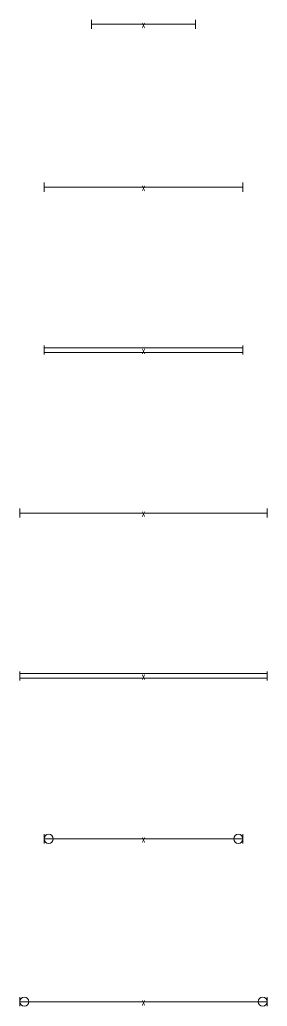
# Model space of a CAD drawing. Header units: metres. Extents: x -162 to 83385, y -62392 to -1971.
# Drawn here: x 28627 to 30177, y -8323 to -2159 of the extents above; entities that cross this region are included whole.
import ezdxf
from ezdxf.enums import TextEntityAlignment as Align

# ---------------------------------------------------------------- set-up
doc = ezdxf.new("R2010")
doc.units = ezdxf.units.M
doc.header["$LTSCALE"] = 0.5
for name, color, linetype, lineweight in [('ELIN_Attribut_01_Produkt_ID', 7, 'Continuous', 0), ('ELIN_Attribut_02_Stromkreis', 7, 'Continuous', 0), ('ELIN_Attribut_03_Verteilerbereich', 7, 'Continuous', 0), ('ELIN_Attribut_04_Montagehoehe', 7, 'Continuous', 0), ('ELIN_Attribut_05_Montageart', 7, 'Continuous', 0), ('ELIN_Attribut_06_Tuernummer', 7, 'Continuous', 0), ('ELIN_Attribut_07_Bemerkung', 7, 'Continuous', 0), ('ELIN_Attribut_08_Adresse', 7, 'Continuous', 0), ('ELIN_Attribut_10_AKZ1', 7, 'Continuous', 0), ('ELIN_Attribut_11_AKZ2', 7, 'Continuous', 0), ('ELIN_Attribut_12_Sonstiges1', 7, 'Continuous', 0), ('ELIN_Attribut_13_Sonstiges2', 7, 'Continuous', 0), ('ELIN_Attribut_14_Bauteil', 7, 'Continuous', 0), ('ELIN_Attribut_15_Ebene', 7, 'Continuous', 0), ('ELIN_Attribut_16_Raumnummer', 7, 'Continuous', 0), ('ELIN_Attribut_17_Raumname', 7, 'Continuous', 0), ('ELIN_Attribut_18_Montageabschnitt', 7, 'Continuous', 0), ('ELIN_Attribut_Basispunkt', 2, 'Continuous', 0), ('ELIN_Attribute_GEMOS', 11, 'Continuous', 0), ('ELIN_STS_DE_Lichtleiste', 7, 'Continuous', 0)]:
    doc.layers.add(name, color=color, linetype=linetype, lineweight=lineweight)
doc.layers.get('0').off()
doc.styles.add('ELIN_Attribute', font='isocp.shx', dxfattribs={"width": 0.8})

# ---------------------------------------------------------------- blocks, each defined once
blk = doc.blocks.new('ELIN_STS_LICHTLEI_650')
at = {"color": 0}
for p, q in [((-325, -28.5), (-325, 28.5)), ((325, 0), (-325, 0)), ((325, -28.5), (325, 28.5))]:
    blk.add_line(p, q, dxfattribs=at)
at = {"layer": 'ELIN_Attribut_01_Produkt_ID', "style": 'ELIN_Attribute', "width": 0.8, "flags": 8}
blk.add_attdef('01_PRODUKT_ID', (-327.5, -254.7, 0), '', height=150, dxfattribs=at)
at = {"layer": 'ELIN_Attribut_02_Stromkreis', "style": 'ELIN_Attribute', "width": 0.8, "flags": 8}
blk.add_attdef('02_STROMKREIS', (-327.5, 186, 0), '', height=150, dxfattribs=at)
at = {"layer": 'ELIN_Attribut_03_Verteilerbereich', "style": 'ELIN_Attribute', "width": 0.8, "flags": 8}
blk.add_attdef('03_VERTEILERBEREICH', (-247.5, -604.4, 0), '', height=125, dxfattribs=at)
at = {"layer": 'ELIN_Attribut_04_Montagehoehe', "style": 'ELIN_Attribute', "width": 0.8, "flags": 8}
blk.add_attdef('04_MONTAGEHOEHE', text='', height=125, dxfattribs=at).set_placement((-440.5, -54.7, 0), align=Align.RIGHT)
at = {"layer": 'ELIN_Attribut_05_Montageart', "style": 'ELIN_Attribute', "width": 0.8, "flags": 8}
blk.add_attdef('05_MONTAGEART', (-66.5, -254.7, 0), '', height=125, dxfattribs=at)
at = {"layer": 'ELIN_Attribut_06_Tuernummer', "style": 'ELIN_Attribute', "width": 0.8, "flags": 8}
blk.add_attdef('06_TUERNUMMER', text='', height=125, dxfattribs=at).set_placement((-440.5, -254.7, 0), align=Align.RIGHT)
at = {"layer": 'ELIN_Attribut_07_Bemerkung', "style": 'ELIN_Attribute', "width": 0.8, "flags": 8}
blk.add_attdef('07_BEMERKUNG', (-247.5, -804.4, 0), '', height=125, dxfattribs=at)
at = {"layer": 'ELIN_Attribut_08_Adresse', "style": 'ELIN_Attribute', "width": 0.8, "flags": 8}
blk.add_attdef('08_ADRESSE', (-247.5, -1004.4, 0), '', height=125, dxfattribs=at)
at = {"layer": 'ELIN_Attribut_10_AKZ1', "style": 'ELIN_Attribute', "width": 0.8, "flags": 8}
blk.add_attdef('10_AKZ1', (-247.5, -1404.4, 0), '', height=125, dxfattribs=at)
at = {"layer": 'ELIN_Attribut_11_AKZ2', "style": 'ELIN_Attribute', "width": 0.8, "flags": 8}
blk.add_attdef('11_AKZ2', (-247.5, -1604.4, 0), '', height=125, dxfattribs=at)
at = {"layer": 'ELIN_Attribut_12_Sonstiges1', "style": 'ELIN_Attribute', "width": 0.8, "flags": 8}
blk.add_attdef('12_SONSTIGES1', (-247.5, -1804.4, 0), '', height=125, dxfattribs=at)
at = {"layer": 'ELIN_Attribut_13_Sonstiges2', "style": 'ELIN_Attribute', "width": 0.8, "flags": 8}
blk.add_attdef('13_SONSTIGES2', (-247.5, -2004.4, 0), '', height=125, dxfattribs=at)
at = {"layer": 'ELIN_Attribut_14_Bauteil', "style": 'ELIN_Attribute', "width": 0.8, "flags": 8}
blk.add_attdef('14_BAUTEIL', (-247.5, -2204.4, 0), '', height=125, dxfattribs=at)
at = {"layer": 'ELIN_Attribut_15_Ebene', "style": 'ELIN_Attribute', "width": 0.8, "flags": 8}
blk.add_attdef('15_EBENE', (-247.5, -2404.4, 0), '', height=125, dxfattribs=at)
at = {"layer": 'ELIN_Attribut_16_Raumnummer', "style": 'ELIN_Attribute', "width": 0.8, "flags": 8}
blk.add_attdef('16_RAUMNUMMER', (-247.5, -2604.4, 0), '', height=125, dxfattribs=at)
at = {"layer": 'ELIN_Attribut_17_Raumname', "style": 'ELIN_Attribute', "width": 0.8, "flags": 8}
blk.add_attdef('17_RAUMNAME', (-247.5, -2804.4, 0), '', height=125, dxfattribs=at)
at = {"layer": 'ELIN_Attribut_18_Montageabschnitt', "style": 'ELIN_Attribute', "width": 0.8, "flags": 8}
blk.add_attdef('18_MONTAGEABSCHNITT', (-247.5, -3004.4, 0), '', height=125, dxfattribs=at)
at = {"layer": 'ELIN_Attribut_Basispunkt', "style": 'ELIN_Attribute', "width": 0.8, "flags": 8}
blk.add_attdef('Basispunkt', text='', height=50, dxfattribs=at).set_placement((0, 0), align=Align.MIDDLE)
at = {"layer": 'ELIN_Attribute_GEMOS', "style": 'ELIN_Attribute', "width": 0.6}
for tag, p in [('G01_PRO02ID', (1620.5, 183.6)), ('G02_BEZEICHNUNG', (1620.5, -14.6, 0)), ('G03_DESCRIPTION', (1620.5, -204.4, 0)), ('G04_GEMOS-SYMBOL', (1623.8, -404.4, 0)), ('G05_GEMOS-TYP', (1623.8, -604.4, 0)), ('G06_ORTSKENNUNG', (1620.5, -804.4, 0)), ('G08_FREI1', (1620.5, -1004.4, 0)), ('G08_FREI2', (1620.5, -1204.4, 0))]:
    blk.add_attdef(tag, p, '', height=125, dxfattribs=at)
blk = doc.blocks.new('ELIN_STS_LICHTLEI_1250')
at = {"color": 0}
for p, q in [((-622, -28.5), (-622, 28.5)), ((-622, 0), (622, 0)), ((622, -28.5), (622, 28.5))]:
    blk.add_line(p, q, dxfattribs=at)
at = {"layer": 'ELIN_Attribut_01_Produkt_ID', "style": 'ELIN_Attribute', "width": 0.8, "flags": 8}
blk.add_attdef('01_PRODUKT_ID', (-598, -254.7, 0), '', height=150, dxfattribs=at)
at = {"layer": 'ELIN_Attribut_02_Stromkreis', "style": 'ELIN_Attribute', "width": 0.8, "flags": 8}
blk.add_attdef('02_STROMKREIS', (-598, 315, 0), '', height=150, dxfattribs=at)
at = {"layer": 'ELIN_Attribut_03_Verteilerbereich', "style": 'ELIN_Attribute', "width": 0.8, "flags": 8}
blk.add_attdef('03_VERTEILERBEREICH', (-247.5, -604.4, 0), '', height=125, dxfattribs=at)
at = {"layer": 'ELIN_Attribut_04_Montagehoehe', "style": 'ELIN_Attribute', "width": 0.8, "flags": 8}
blk.add_attdef('04_MONTAGEHOEHE', text='', height=125, dxfattribs=at).set_placement((-764.5, -54.7, 0), align=Align.RIGHT)
at = {"layer": 'ELIN_Attribut_05_Montageart', "style": 'ELIN_Attribute', "width": 0.8, "flags": 8}
blk.add_attdef('05_MONTAGEART', (-339, -254.7, 0), '', height=125, dxfattribs=at)
at = {"layer": 'ELIN_Attribut_06_Tuernummer', "style": 'ELIN_Attribute', "width": 0.8, "flags": 8}
blk.add_attdef('06_TUERNUMMER', text='', height=125, dxfattribs=at).set_placement((-764.5, -254.7, 0), align=Align.RIGHT)
at = {"layer": 'ELIN_Attribut_07_Bemerkung', "style": 'ELIN_Attribute', "width": 0.8, "flags": 8}
blk.add_attdef('07_BEMERKUNG', (-247.5, -804.4, 0), '', height=125, dxfattribs=at)
at = {"layer": 'ELIN_Attribut_08_Adresse', "style": 'ELIN_Attribute', "width": 0.8, "flags": 8}
blk.add_attdef('08_ADRESSE', (-247.5, -1004.4, 0), '', height=125, dxfattribs=at)
at = {"layer": 'ELIN_Attribut_10_AKZ1', "style": 'ELIN_Attribute', "width": 0.8, "flags": 8}
blk.add_attdef('10_AKZ1', (-247.5, -1404.4, 0), '', height=125, dxfattribs=at)
at = {"layer": 'ELIN_Attribut_11_AKZ2', "style": 'ELIN_Attribute', "width": 0.8, "flags": 8}
blk.add_attdef('11_AKZ2', (-247.5, -1604.4, 0), '', height=125, dxfattribs=at)
at = {"layer": 'ELIN_Attribut_12_Sonstiges1', "style": 'ELIN_Attribute', "width": 0.8, "flags": 8}
blk.add_attdef('12_SONSTIGES1', (-247.5, -1804.4, 0), '', height=125, dxfattribs=at)
at = {"layer": 'ELIN_Attribut_13_Sonstiges2', "style": 'ELIN_Attribute', "width": 0.8, "flags": 8}
blk.add_attdef('13_SONSTIGES2', (-247.5, -2004.4, 0), '', height=125, dxfattribs=at)
at = {"layer": 'ELIN_Attribut_14_Bauteil', "style": 'ELIN_Attribute', "width": 0.8, "flags": 8}
blk.add_attdef('14_BAUTEIL', (-247.5, -2204.4, 0), '', height=125, dxfattribs=at)
at = {"layer": 'ELIN_Attribut_15_Ebene', "style": 'ELIN_Attribute', "width": 0.8, "flags": 8}
blk.add_attdef('15_EBENE', (-247.5, -2404.4, 0), '', height=125, dxfattribs=at)
at = {"layer": 'ELIN_Attribut_16_Raumnummer', "style": 'ELIN_Attribute', "width": 0.8, "flags": 8}
blk.add_attdef('16_RAUMNUMMER', (-247.5, -2604.4, 0), '', height=125, dxfattribs=at)
at = {"layer": 'ELIN_Attribut_17_Raumname', "style": 'ELIN_Attribute', "width": 0.8, "flags": 8}
blk.add_attdef('17_RAUMNAME', (-247.5, -2804.4, 0), '', height=125, dxfattribs=at)
at = {"layer": 'ELIN_Attribut_18_Montageabschnitt', "style": 'ELIN_Attribute', "width": 0.8, "flags": 8}
blk.add_attdef('18_MONTAGEABSCHNITT', (-247.5, -3004.4, 0), '', height=125, dxfattribs=at)
at = {"layer": 'ELIN_Attribut_Basispunkt', "style": 'ELIN_Attribute', "width": 0.8, "flags": 8}
blk.add_attdef('Basispunkt', text='', height=50, dxfattribs=at).set_placement((0, 0), align=Align.MIDDLE)
at = {"layer": 'ELIN_Attribute_GEMOS', "style": 'ELIN_Attribute', "width": 0.6}
for tag, p in [('G01_PRO02ID', (1620.5, 183.6)), ('G02_BEZEICHNUNG', (1620.5, -14.6, 0)), ('G03_DESCRIPTION', (1620.5, -204.4, 0)), ('G04_GEMOS-SYMBOL', (1623.8, -404.4, 0)), ('G05_GEMOS-TYP', (1623.8, -604.4, 0)), ('G06_ORTSKENNUNG', (1620.5, -804.4, 0)), ('G08_FREI1', (1620.5, -1004.4, 0)), ('G08_FREI2', (1620.5, -1204.4, 0))]:
    blk.add_attdef(tag, p, '', height=125, dxfattribs=at)
blk = doc.blocks.new('ELIN_STS_LICHTLEI_1250_2F')
at = {"color": 0}
for p, q in [((-622, -28.5), (-622, 28.5)), ((-622, 14.2), (622, 14.2)), ((622, -28.5), (622, 28.5)), ((-622, -14.2), (622, -14.2))]:
    blk.add_line(p, q, dxfattribs=at)
at = {"layer": 'ELIN_Attribut_01_Produkt_ID', "style": 'ELIN_Attribute', "width": 0.8, "flags": 8}
blk.add_attdef('01_PRODUKT_ID', (-599.5, -254.7, 0), '', height=150, dxfattribs=at)
at = {"layer": 'ELIN_Attribut_02_Stromkreis', "style": 'ELIN_Attribute', "width": 0.8, "flags": 8}
blk.add_attdef('02_STROMKREIS', (-599.5, 235, 0), '', height=150, dxfattribs=at)
at = {"layer": 'ELIN_Attribut_03_Verteilerbereich', "style": 'ELIN_Attribute', "width": 0.8, "flags": 8}
blk.add_attdef('03_VERTEILERBEREICH', (-247.5, -604.4, 0), '', height=125, dxfattribs=at)
at = {"layer": 'ELIN_Attribut_04_Montagehoehe', "style": 'ELIN_Attribute', "width": 0.8, "flags": 8}
blk.add_attdef('04_MONTAGEHOEHE', text='', height=125, dxfattribs=at).set_placement((-736.5, -54.7, 0), align=Align.RIGHT)
at = {"layer": 'ELIN_Attribut_05_Montageart', "style": 'ELIN_Attribute', "width": 0.8, "flags": 8}
blk.add_attdef('05_MONTAGEART', (-345.5, -254.7, 0), '', height=125, dxfattribs=at)
at = {"layer": 'ELIN_Attribut_06_Tuernummer', "style": 'ELIN_Attribute', "width": 0.8, "flags": 8}
blk.add_attdef('06_TUERNUMMER', text='', height=125, dxfattribs=at).set_placement((-736.5, -254.7, 0), align=Align.RIGHT)
at = {"layer": 'ELIN_Attribut_07_Bemerkung', "style": 'ELIN_Attribute', "width": 0.8, "flags": 8}
blk.add_attdef('07_BEMERKUNG', (-247.5, -804.4, 0), '', height=125, dxfattribs=at)
at = {"layer": 'ELIN_Attribut_08_Adresse', "style": 'ELIN_Attribute', "width": 0.8, "flags": 8}
blk.add_attdef('08_ADRESSE', (-247.5, -1004.4, 0), '', height=125, dxfattribs=at)
at = {"layer": 'ELIN_Attribut_10_AKZ1', "style": 'ELIN_Attribute', "width": 0.8, "flags": 8}
blk.add_attdef('10_AKZ1', (-247.5, -1404.4, 0), '', height=125, dxfattribs=at)
at = {"layer": 'ELIN_Attribut_11_AKZ2', "style": 'ELIN_Attribute', "width": 0.8, "flags": 8}
blk.add_attdef('11_AKZ2', (-247.5, -1604.4, 0), '', height=125, dxfattribs=at)
at = {"layer": 'ELIN_Attribut_12_Sonstiges1', "style": 'ELIN_Attribute', "width": 0.8, "flags": 8}
blk.add_attdef('12_SONSTIGES1', (-247.5, -1804.4, 0), '', height=125, dxfattribs=at)
at = {"layer": 'ELIN_Attribut_13_Sonstiges2', "style": 'ELIN_Attribute', "width": 0.8, "flags": 8}
blk.add_attdef('13_SONSTIGES2', (-247.5, -2004.4, 0), '', height=125, dxfattribs=at)
at = {"layer": 'ELIN_Attribut_14_Bauteil', "style": 'ELIN_Attribute', "width": 0.8, "flags": 8}
blk.add_attdef('14_BAUTEIL', (-247.5, -2204.4, 0), '', height=125, dxfattribs=at)
at = {"layer": 'ELIN_Attribut_15_Ebene', "style": 'ELIN_Attribute', "width": 0.8, "flags": 8}
blk.add_attdef('15_EBENE', (-247.5, -2404.4, 0), '', height=125, dxfattribs=at)
at = {"layer": 'ELIN_Attribut_16_Raumnummer', "style": 'ELIN_Attribute', "width": 0.8, "flags": 8}
blk.add_attdef('16_RAUMNUMMER', (-247.5, -2604.4, 0), '', height=125, dxfattribs=at)
at = {"layer": 'ELIN_Attribut_17_Raumname', "style": 'ELIN_Attribute', "width": 0.8, "flags": 8}
blk.add_attdef('17_RAUMNAME', (-247.5, -2804.4, 0), '', height=125, dxfattribs=at)
at = {"layer": 'ELIN_Attribut_18_Montageabschnitt', "style": 'ELIN_Attribute', "width": 0.8, "flags": 8}
blk.add_attdef('18_MONTAGEABSCHNITT', (-247.5, -3004.4, 0), '', height=125, dxfattribs=at)
at = {"layer": 'ELIN_Attribut_Basispunkt', "style": 'ELIN_Attribute', "width": 0.8, "flags": 8}
blk.add_attdef('Basispunkt', text='', height=50, dxfattribs=at).set_placement((0, 0), align=Align.MIDDLE)
at = {"layer": 'ELIN_Attribute_GEMOS', "style": 'ELIN_Attribute', "width": 0.6}
for tag, p in [('G01_PRO02ID', (1620.5, 183.6)), ('G02_BEZEICHNUNG', (1620.5, -14.6, 0)), ('G03_DESCRIPTION', (1620.5, -204.4, 0)), ('G04_GEMOS-SYMBOL', (1623.8, -404.4, 0)), ('G05_GEMOS-TYP', (1623.8, -604.4, 0)), ('G06_ORTSKENNUNG', (1620.5, -804.4, 0)), ('G08_FREI1', (1620.5, -1004.4, 0)), ('G08_FREI2', (1620.5, -1204.4, 0))]:
    blk.add_attdef(tag, p, '', height=125, dxfattribs=at)
blk = doc.blocks.new('ELIN_STS_LICHTLEI_1550')
at = {"color": 0}
for p, q in [((-775, -28.5), (-775, 28.5)), ((-775, 0), (775, 0)), ((775, -28.5), (775, 28.5))]:
    blk.add_line(p, q, dxfattribs=at)
at = {"layer": 'ELIN_Attribut_01_Produkt_ID', "style": 'ELIN_Attribute', "width": 0.8, "flags": 8}
blk.add_attdef('01_PRODUKT_ID', (-598, -254.7, 0), '', height=150, dxfattribs=at)
at = {"layer": 'ELIN_Attribut_02_Stromkreis', "style": 'ELIN_Attribute', "width": 0.8, "flags": 8}
blk.add_attdef('02_STROMKREIS', (-598, 120, 0), '', height=150, dxfattribs=at)
at = {"layer": 'ELIN_Attribut_03_Verteilerbereich', "style": 'ELIN_Attribute', "width": 0.8, "flags": 8}
blk.add_attdef('03_VERTEILERBEREICH', (-247.5, -604.4, 0), '', height=125, dxfattribs=at)
at = {"layer": 'ELIN_Attribut_04_Montagehoehe', "style": 'ELIN_Attribute', "width": 0.8, "flags": 8}
blk.add_attdef('04_MONTAGEHOEHE', text='', height=125, dxfattribs=at).set_placement((-907, -54.7, 0), align=Align.RIGHT)
at = {"layer": 'ELIN_Attribut_05_Montageart', "style": 'ELIN_Attribute', "width": 0.8, "flags": 8}
blk.add_attdef('05_MONTAGEART', (-340.5, -254.7, 0), '', height=125, dxfattribs=at)
at = {"layer": 'ELIN_Attribut_06_Tuernummer', "style": 'ELIN_Attribute', "width": 0.8, "flags": 8}
blk.add_attdef('06_TUERNUMMER', text='', height=125, dxfattribs=at).set_placement((-907, -254.7, 0), align=Align.RIGHT)
at = {"layer": 'ELIN_Attribut_07_Bemerkung', "style": 'ELIN_Attribute', "width": 0.8, "flags": 8}
blk.add_attdef('07_BEMERKUNG', (-247.5, -804.4, 0), '', height=125, dxfattribs=at)
at = {"layer": 'ELIN_Attribut_08_Adresse', "style": 'ELIN_Attribute', "width": 0.8, "flags": 8}
blk.add_attdef('08_ADRESSE', (-247.5, -1004.4, 0), '', height=125, dxfattribs=at)
at = {"layer": 'ELIN_Attribut_10_AKZ1', "style": 'ELIN_Attribute', "width": 0.8, "flags": 8}
blk.add_attdef('10_AKZ1', (-247.5, -1404.4, 0), '', height=125, dxfattribs=at)
at = {"layer": 'ELIN_Attribut_11_AKZ2', "style": 'ELIN_Attribute', "width": 0.8, "flags": 8}
blk.add_attdef('11_AKZ2', (-247.5, -1604.4, 0), '', height=125, dxfattribs=at)
at = {"layer": 'ELIN_Attribut_12_Sonstiges1', "style": 'ELIN_Attribute', "width": 0.8, "flags": 8}
blk.add_attdef('12_SONSTIGES1', (-247.5, -1804.4, 0), '', height=125, dxfattribs=at)
at = {"layer": 'ELIN_Attribut_13_Sonstiges2', "style": 'ELIN_Attribute', "width": 0.8, "flags": 8}
blk.add_attdef('13_SONSTIGES2', (-247.5, -2004.4, 0), '', height=125, dxfattribs=at)
at = {"layer": 'ELIN_Attribut_14_Bauteil', "style": 'ELIN_Attribute', "width": 0.8, "flags": 8}
blk.add_attdef('14_BAUTEIL', (-247.5, -2204.4, 0), '', height=125, dxfattribs=at)
at = {"layer": 'ELIN_Attribut_15_Ebene', "style": 'ELIN_Attribute', "width": 0.8, "flags": 8}
blk.add_attdef('15_EBENE', (-247.5, -2404.4, 0), '', height=125, dxfattribs=at)
at = {"layer": 'ELIN_Attribut_16_Raumnummer', "style": 'ELIN_Attribute', "width": 0.8, "flags": 8}
blk.add_attdef('16_RAUMNUMMER', (-247.5, -2604.4, 0), '', height=125, dxfattribs=at)
at = {"layer": 'ELIN_Attribut_17_Raumname', "style": 'ELIN_Attribute', "width": 0.8, "flags": 8}
blk.add_attdef('17_RAUMNAME', (-247.5, -2804.4, 0), '', height=125, dxfattribs=at)
at = {"layer": 'ELIN_Attribut_18_Montageabschnitt', "style": 'ELIN_Attribute', "width": 0.8, "flags": 8}
blk.add_attdef('18_MONTAGEABSCHNITT', (-247.5, -3004.4, 0), '', height=125, dxfattribs=at)
at = {"layer": 'ELIN_Attribut_Basispunkt', "style": 'ELIN_Attribute', "width": 0.8, "flags": 8}
blk.add_attdef('Basispunkt', text='', height=50, dxfattribs=at).set_placement((0, 0), align=Align.MIDDLE)
at = {"layer": 'ELIN_Attribute_GEMOS', "style": 'ELIN_Attribute', "width": 0.6}
for tag, p in [('G01_PRO02ID', (1620.5, 183.6)), ('G02_BEZEICHNUNG', (1620.5, -14.6, 0)), ('G03_DESCRIPTION', (1620.5, -204.4, 0)), ('G04_GEMOS-SYMBOL', (1623.8, -404.4, 0)), ('G05_GEMOS-TYP', (1623.8, -604.4, 0)), ('G06_ORTSKENNUNG', (1620.5, -804.4, 0)), ('G08_FREI1', (1620.5, -1004.4, 0)), ('G08_FREI2', (1620.5, -1204.4, 0))]:
    blk.add_attdef(tag, p, '', height=125, dxfattribs=at)
blk = doc.blocks.new('ELIN_STS_LICHTLEI_1550_2F')
at = {"color": 0}
for p, q in [((-775, -28.5), (-775, 28.5)), ((-775, 14.2), (775, 14.2)), ((775, -28.5), (775, 28.5)), ((-775, -14.2), (775, -14.2))]:
    blk.add_line(p, q, dxfattribs=at)
at = {"layer": 'ELIN_Attribut_01_Produkt_ID', "style": 'ELIN_Attribute', "width": 0.8, "flags": 8}
blk.add_attdef('01_PRODUKT_ID', (-591, -254.7, 0), '', height=150, dxfattribs=at)
at = {"layer": 'ELIN_Attribut_02_Stromkreis', "style": 'ELIN_Attribute', "width": 0.8, "flags": 8}
blk.add_attdef('02_STROMKREIS', (-591, 122.5, 0), '', height=150, dxfattribs=at)
at = {"layer": 'ELIN_Attribut_03_Verteilerbereich', "style": 'ELIN_Attribute', "width": 0.8, "flags": 8}
blk.add_attdef('03_VERTEILERBEREICH', (-247.5, -604.4, 0), '', height=125, dxfattribs=at)
at = {"layer": 'ELIN_Attribut_04_Montagehoehe', "style": 'ELIN_Attribute', "width": 0.8, "flags": 8}
blk.add_attdef('04_MONTAGEHOEHE', text='', height=125, dxfattribs=at).set_placement((-887.5, -54.7, 0), align=Align.RIGHT)
at = {"layer": 'ELIN_Attribut_05_Montageart', "style": 'ELIN_Attribute', "width": 0.8, "flags": 8}
blk.add_attdef('05_MONTAGEART', (-333, -254.7, 0), '', height=125, dxfattribs=at)
at = {"layer": 'ELIN_Attribut_06_Tuernummer', "style": 'ELIN_Attribute', "width": 0.8, "flags": 8}
blk.add_attdef('06_TUERNUMMER', text='', height=125, dxfattribs=at).set_placement((-887.5, -254.7, 0), align=Align.RIGHT)
at = {"layer": 'ELIN_Attribut_07_Bemerkung', "style": 'ELIN_Attribute', "width": 0.8, "flags": 8}
blk.add_attdef('07_BEMERKUNG', (-247.5, -804.4, 0), '', height=125, dxfattribs=at)
at = {"layer": 'ELIN_Attribut_08_Adresse', "style": 'ELIN_Attribute', "width": 0.8, "flags": 8}
blk.add_attdef('08_ADRESSE', (-247.5, -1004.4, 0), '', height=125, dxfattribs=at)
at = {"layer": 'ELIN_Attribut_10_AKZ1', "style": 'ELIN_Attribute', "width": 0.8, "flags": 8}
blk.add_attdef('10_AKZ1', (-247.5, -1404.4, 0), '', height=125, dxfattribs=at)
at = {"layer": 'ELIN_Attribut_11_AKZ2', "style": 'ELIN_Attribute', "width": 0.8, "flags": 8}
blk.add_attdef('11_AKZ2', (-247.5, -1604.4, 0), '', height=125, dxfattribs=at)
at = {"layer": 'ELIN_Attribut_12_Sonstiges1', "style": 'ELIN_Attribute', "width": 0.8, "flags": 8}
blk.add_attdef('12_SONSTIGES1', (-247.5, -1804.4, 0), '', height=125, dxfattribs=at)
at = {"layer": 'ELIN_Attribut_13_Sonstiges2', "style": 'ELIN_Attribute', "width": 0.8, "flags": 8}
blk.add_attdef('13_SONSTIGES2', (-247.5, -2004.4, 0), '', height=125, dxfattribs=at)
at = {"layer": 'ELIN_Attribut_14_Bauteil', "style": 'ELIN_Attribute', "width": 0.8, "flags": 8}
blk.add_attdef('14_BAUTEIL', (-247.5, -2204.4, 0), '', height=125, dxfattribs=at)
at = {"layer": 'ELIN_Attribut_15_Ebene', "style": 'ELIN_Attribute', "width": 0.8, "flags": 8}
blk.add_attdef('15_EBENE', (-247.5, -2404.4, 0), '', height=125, dxfattribs=at)
at = {"layer": 'ELIN_Attribut_16_Raumnummer', "style": 'ELIN_Attribute', "width": 0.8, "flags": 8}
blk.add_attdef('16_RAUMNUMMER', (-247.5, -2604.4, 0), '', height=125, dxfattribs=at)
at = {"layer": 'ELIN_Attribut_17_Raumname', "style": 'ELIN_Attribute', "width": 0.8, "flags": 8}
blk.add_attdef('17_RAUMNAME', (-247.5, -2804.4, 0), '', height=125, dxfattribs=at)
at = {"layer": 'ELIN_Attribut_18_Montageabschnitt', "style": 'ELIN_Attribute', "width": 0.8, "flags": 8}
blk.add_attdef('18_MONTAGEABSCHNITT', (-247.5, -3004.4, 0), '', height=125, dxfattribs=at)
at = {"layer": 'ELIN_Attribut_Basispunkt', "style": 'ELIN_Attribute', "width": 0.8, "flags": 8}
blk.add_attdef('Basispunkt', text='', height=50, dxfattribs=at).set_placement((0, 0), align=Align.MIDDLE)
at = {"layer": 'ELIN_Attribute_GEMOS', "style": 'ELIN_Attribute', "width": 0.6}
for tag, p in [('G01_PRO02ID', (1620.5, 183.6)), ('G02_BEZEICHNUNG', (1620.5, -14.6, 0)), ('G03_DESCRIPTION', (1620.5, -204.4, 0)), ('G04_GEMOS-SYMBOL', (1623.8, -404.4, 0)), ('G05_GEMOS-TYP', (1623.8, -604.4, 0)), ('G06_ORTSKENNUNG', (1620.5, -804.4, 0)), ('G08_FREI1', (1620.5, -1004.4, 0)), ('G08_FREI2', (1620.5, -1204.4, 0))]:
    blk.add_attdef(tag, p, '', height=125, dxfattribs=at)
blk = doc.blocks.new('ELIN_STS_LICHTLEI_1250_mSR')
at = {"color": 0}
for p, q in [((-622, -28.5), (-622, 28.5)), ((-622, 0), (622, 0)), ((622, -28.5), (622, 28.5))]:
    blk.add_line(p, q, dxfattribs=at)
for centre in [(-593.5, 0), (593.5, -0.1)]:
    blk.add_circle(centre, 28.5, dxfattribs=at)
at = {"layer": 'ELIN_Attribut_01_Produkt_ID', "style": 'ELIN_Attribute', "width": 0.8, "flags": 8}
blk.add_attdef('01_PRODUKT_ID', (-604.5, -254.7, 0), '', height=150, dxfattribs=at)
at = {"layer": 'ELIN_Attribut_02_Stromkreis', "style": 'ELIN_Attribute', "width": 0.8, "flags": 8}
blk.add_attdef('02_STROMKREIS', (-604.5, 118.5, 0), '', height=150, dxfattribs=at)
at = {"layer": 'ELIN_Attribut_03_Verteilerbereich', "style": 'ELIN_Attribute', "width": 0.8, "flags": 8}
blk.add_attdef('03_VERTEILERBEREICH', (-247.5, -604.4, 0), '', height=125, dxfattribs=at)
at = {"layer": 'ELIN_Attribut_04_Montagehoehe', "style": 'ELIN_Attribute', "width": 0.8, "flags": 8}
blk.add_attdef('04_MONTAGEHOEHE', text='', height=125, dxfattribs=at).set_placement((-736, -54.7, 0), align=Align.RIGHT)
at = {"layer": 'ELIN_Attribut_05_Montageart', "style": 'ELIN_Attribute', "width": 0.8, "flags": 8}
blk.add_attdef('05_MONTAGEART', (-346.5, -254.7, 0), '', height=125, dxfattribs=at)
at = {"layer": 'ELIN_Attribut_06_Tuernummer', "style": 'ELIN_Attribute', "width": 0.8, "flags": 8}
blk.add_attdef('06_TUERNUMMER', text='', height=125, dxfattribs=at).set_placement((-736, -254.7, 0), align=Align.RIGHT)
at = {"layer": 'ELIN_Attribut_07_Bemerkung', "style": 'ELIN_Attribute', "width": 0.8, "flags": 8}
blk.add_attdef('07_BEMERKUNG', (-247.5, -804.4, 0), '', height=125, dxfattribs=at)
at = {"layer": 'ELIN_Attribut_08_Adresse', "style": 'ELIN_Attribute', "width": 0.8, "flags": 8}
blk.add_attdef('08_ADRESSE', (-247.5, -1004.4, 0), '', height=125, dxfattribs=at)
at = {"layer": 'ELIN_Attribut_10_AKZ1', "style": 'ELIN_Attribute', "width": 0.8, "flags": 8}
blk.add_attdef('10_AKZ1', (-247.5, -1404.4, 0), '', height=125, dxfattribs=at)
at = {"layer": 'ELIN_Attribut_11_AKZ2', "style": 'ELIN_Attribute', "width": 0.8, "flags": 8}
blk.add_attdef('11_AKZ2', (-247.5, -1604.4, 0), '', height=125, dxfattribs=at)
at = {"layer": 'ELIN_Attribut_12_Sonstiges1', "style": 'ELIN_Attribute', "width": 0.8, "flags": 8}
blk.add_attdef('12_SONSTIGES1', (-247.5, -1804.4, 0), '', height=125, dxfattribs=at)
at = {"layer": 'ELIN_Attribut_13_Sonstiges2', "style": 'ELIN_Attribute', "width": 0.8, "flags": 8}
blk.add_attdef('13_SONSTIGES2', (-247.5, -2004.4, 0), '', height=125, dxfattribs=at)
at = {"layer": 'ELIN_Attribut_14_Bauteil', "style": 'ELIN_Attribute', "width": 0.8, "flags": 8}
blk.add_attdef('14_BAUTEIL', (-247.5, -2204.4, 0), '', height=125, dxfattribs=at)
at = {"layer": 'ELIN_Attribut_15_Ebene', "style": 'ELIN_Attribute', "width": 0.8, "flags": 8}
blk.add_attdef('15_EBENE', (-247.5, -2404.4, 0), '', height=125, dxfattribs=at)
at = {"layer": 'ELIN_Attribut_16_Raumnummer', "style": 'ELIN_Attribute', "width": 0.8, "flags": 8}
blk.add_attdef('16_RAUMNUMMER', (-247.5, -2604.4, 0), '', height=125, dxfattribs=at)
at = {"layer": 'ELIN_Attribut_17_Raumname', "style": 'ELIN_Attribute', "width": 0.8, "flags": 8}
blk.add_attdef('17_RAUMNAME', (-247.5, -2804.4, 0), '', height=125, dxfattribs=at)
at = {"layer": 'ELIN_Attribut_18_Montageabschnitt', "style": 'ELIN_Attribute', "width": 0.8, "flags": 8}
blk.add_attdef('18_MONTAGEABSCHNITT', (-247.5, -3004.4, 0), '', height=125, dxfattribs=at)
at = {"layer": 'ELIN_Attribut_Basispunkt', "style": 'ELIN_Attribute', "width": 0.8, "flags": 8}
blk.add_attdef('Basispunkt', text='', height=50, dxfattribs=at).set_placement((0, 0), align=Align.MIDDLE)
at = {"layer": 'ELIN_Attribute_GEMOS', "style": 'ELIN_Attribute', "width": 0.6}
for tag, p in [('G01_PRO02ID', (1620.5, 183.6)), ('G02_BEZEICHNUNG', (1620.5, -14.6, 0)), ('G03_DESCRIPTION', (1620.5, -204.4, 0)), ('G04_GEMOS-SYMBOL', (1623.8, -404.4, 0)), ('G05_GEMOS-TYP', (1623.8, -604.4, 0)), ('G06_ORTSKENNUNG', (1620.5, -804.4, 0)), ('G08_FREI1', (1620.5, -1004.4, 0)), ('G08_FREI2', (1620.5, -1204.4, 0))]:
    blk.add_attdef(tag, p, '', height=125, dxfattribs=at)
blk = doc.blocks.new('ELIN_STS_LICHTLEI_1550_mSR')
at = {"color": 0}
for p, q in [((-775, -28.5), (-775, 28.5)), ((-775, 0), (775, 0)), ((775, -28.5), (775, 28.5))]:
    blk.add_line(p, q, dxfattribs=at)
for centre in [(-746.5, 0), (746.5, 0)]:
    blk.add_circle(centre, 28.5, dxfattribs=at)
at = {"layer": 'ELIN_Attribut_01_Produkt_ID', "style": 'ELIN_Attribute', "width": 0.8, "flags": 8}
blk.add_attdef('01_PRODUKT_ID', (-560, -254.7, 0), '', height=150, dxfattribs=at)
at = {"layer": 'ELIN_Attribut_02_Stromkreis', "style": 'ELIN_Attribute', "width": 0.8, "flags": 8}
blk.add_attdef('02_STROMKREIS', (-560, 90, 0), '', height=150, dxfattribs=at)
at = {"layer": 'ELIN_Attribut_03_Verteilerbereich', "style": 'ELIN_Attribute', "width": 0.8, "flags": 8}
blk.add_attdef('03_VERTEILERBEREICH', (-247.5, -604.4, 0), '', height=125, dxfattribs=at)
at = {"layer": 'ELIN_Attribut_04_Montagehoehe', "style": 'ELIN_Attribute', "width": 0.8, "flags": 8}
blk.add_attdef('04_MONTAGEHOEHE', text='', height=125, dxfattribs=at).set_placement((-878.5, -54.7, 0), align=Align.RIGHT)
at = {"layer": 'ELIN_Attribut_05_Montageart', "style": 'ELIN_Attribute', "width": 0.8, "flags": 8}
blk.add_attdef('05_MONTAGEART', (-303.5, -254.7, 0), '', height=125, dxfattribs=at)
at = {"layer": 'ELIN_Attribut_06_Tuernummer', "style": 'ELIN_Attribute', "width": 0.8, "flags": 8}
blk.add_attdef('06_TUERNUMMER', text='', height=125, dxfattribs=at).set_placement((-878.5, -254.7, 0), align=Align.RIGHT)
at = {"layer": 'ELIN_Attribut_07_Bemerkung', "style": 'ELIN_Attribute', "width": 0.8, "flags": 8}
blk.add_attdef('07_BEMERKUNG', (-247.5, -804.4, 0), '', height=125, dxfattribs=at)
at = {"layer": 'ELIN_Attribut_08_Adresse', "style": 'ELIN_Attribute', "width": 0.8, "flags": 8}
blk.add_attdef('08_ADRESSE', (-247.5, -1004.4, 0), '', height=125, dxfattribs=at)
at = {"layer": 'ELIN_Attribut_10_AKZ1', "style": 'ELIN_Attribute', "width": 0.8, "flags": 8}
blk.add_attdef('10_AKZ1', (-247.5, -1404.4, 0), '', height=125, dxfattribs=at)
at = {"layer": 'ELIN_Attribut_11_AKZ2', "style": 'ELIN_Attribute', "width": 0.8, "flags": 8}
blk.add_attdef('11_AKZ2', (-247.5, -1604.4, 0), '', height=125, dxfattribs=at)
at = {"layer": 'ELIN_Attribut_12_Sonstiges1', "style": 'ELIN_Attribute', "width": 0.8, "flags": 8}
blk.add_attdef('12_SONSTIGES1', (-247.5, -1804.4, 0), '', height=125, dxfattribs=at)
at = {"layer": 'ELIN_Attribut_13_Sonstiges2', "style": 'ELIN_Attribute', "width": 0.8, "flags": 8}
blk.add_attdef('13_SONSTIGES2', (-247.5, -2004.4, 0), '', height=125, dxfattribs=at)
at = {"layer": 'ELIN_Attribut_14_Bauteil', "style": 'ELIN_Attribute', "width": 0.8, "flags": 8}
blk.add_attdef('14_BAUTEIL', (-247.5, -2204.4, 0), '', height=125, dxfattribs=at)
at = {"layer": 'ELIN_Attribut_15_Ebene', "style": 'ELIN_Attribute', "width": 0.8, "flags": 8}
blk.add_attdef('15_EBENE', (-247.5, -2404.4, 0), '', height=125, dxfattribs=at)
at = {"layer": 'ELIN_Attribut_16_Raumnummer', "style": 'ELIN_Attribute', "width": 0.8, "flags": 8}
blk.add_attdef('16_RAUMNUMMER', (-247.5, -2604.4, 0), '', height=125, dxfattribs=at)
at = {"layer": 'ELIN_Attribut_17_Raumname', "style": 'ELIN_Attribute', "width": 0.8, "flags": 8}
blk.add_attdef('17_RAUMNAME', (-247.5, -2804.4, 0), '', height=125, dxfattribs=at)
at = {"layer": 'ELIN_Attribut_18_Montageabschnitt', "style": 'ELIN_Attribute', "width": 0.8, "flags": 8}
blk.add_attdef('18_MONTAGEABSCHNITT', (-247.5, -3004.4, 0), '', height=125, dxfattribs=at)
at = {"layer": 'ELIN_Attribut_Basispunkt', "style": 'ELIN_Attribute', "width": 0.8, "flags": 8}
blk.add_attdef('Basispunkt', text='', height=50, dxfattribs=at).set_placement((0, 0), align=Align.MIDDLE)
at = {"layer": 'ELIN_Attribute_GEMOS', "style": 'ELIN_Attribute', "width": 0.6}
for tag, p in [('G01_PRO02ID', (1620.5, 183.6)), ('G02_BEZEICHNUNG', (1620.5, -14.6, 0)), ('G03_DESCRIPTION', (1620.5, -204.4, 0)), ('G04_GEMOS-SYMBOL', (1623.8, -404.4, 0)), ('G05_GEMOS-TYP', (1623.8, -604.4, 0)), ('G06_ORTSKENNUNG', (1620.5, -804.4, 0)), ('G08_FREI1', (1620.5, -1004.4, 0)), ('G08_FREI2', (1620.5, -1204.4, 0))]:
    blk.add_attdef(tag, p, '', height=125, dxfattribs=at)

msp = doc.modelspace()

# ---------------------------------------------------------------- block references
at = {"layer": 'ELIN_STS_DE_Lichtleiste', "lineweight": 0}
ref = msp.add_blockref('ELIN_STS_LICHTLEI_650', (29401.8, -2187.6), dxfattribs=at)
ref.add_attrib('Basispunkt', 'x', dxfattribs={"layer": 'ELIN_Attribut_Basispunkt', "height": 50, "style": 'ELIN_Attribute', "width": 0.8}).set_placement((29401.8, -2187.6), align=Align.MIDDLE)
ref = msp.add_blockref('ELIN_STS_LICHTLEI_1250', (29401.8, -3205.5), dxfattribs=at)
ref.add_attrib('Basispunkt', 'x', dxfattribs={"layer": 'ELIN_Attribut_Basispunkt', "height": 50, "style": 'ELIN_Attribute', "width": 0.8}).set_placement((29401.8, -3205.5), align=Align.MIDDLE)
ref = msp.add_blockref('ELIN_STS_LICHTLEI_1250_2F', (29401.8, -4223.4), dxfattribs=at)
ref.add_attrib('Basispunkt', 'x', dxfattribs={"layer": 'ELIN_Attribut_Basispunkt', "height": 50, "style": 'ELIN_Attribute', "width": 0.8}).set_placement((29401.8, -4223.4), align=Align.MIDDLE)
ref = msp.add_blockref('ELIN_STS_LICHTLEI_1550', (29401.8, -5241.3), dxfattribs=at)
ref.add_attrib('Basispunkt', 'x', dxfattribs={"layer": 'ELIN_Attribut_Basispunkt', "height": 50, "style": 'ELIN_Attribute', "width": 0.8}).set_placement((29401.8, -5241.3), align=Align.MIDDLE)
ref = msp.add_blockref('ELIN_STS_LICHTLEI_1550_2F', (29401.8, -6259.2), dxfattribs=at)
ref.add_attrib('Basispunkt', 'x', dxfattribs={"layer": 'ELIN_Attribut_Basispunkt', "height": 50, "style": 'ELIN_Attribute', "width": 0.8}).set_placement((29401.8, -6259.2), align=Align.MIDDLE)
ref = msp.add_blockref('ELIN_STS_LICHTLEI_1250_mSR', (29401.8, -7277.1), dxfattribs=at)
ref.add_attrib('Basispunkt', 'x', dxfattribs={"layer": 'ELIN_Attribut_Basispunkt', "height": 50, "style": 'ELIN_Attribute', "width": 0.8}).set_placement((29401.8, -7277.1), align=Align.MIDDLE)
ref = msp.add_blockref('ELIN_STS_LICHTLEI_1550_mSR', (29401.8, -8294.9), dxfattribs=at)
ref.add_attrib('Basispunkt', 'x', dxfattribs={"layer": 'ELIN_Attribut_Basispunkt', "height": 50, "style": 'ELIN_Attribute', "width": 0.8}).set_placement((29401.8, -8294.9), align=Align.MIDDLE)

doc.saveas('drawing.dxf')
